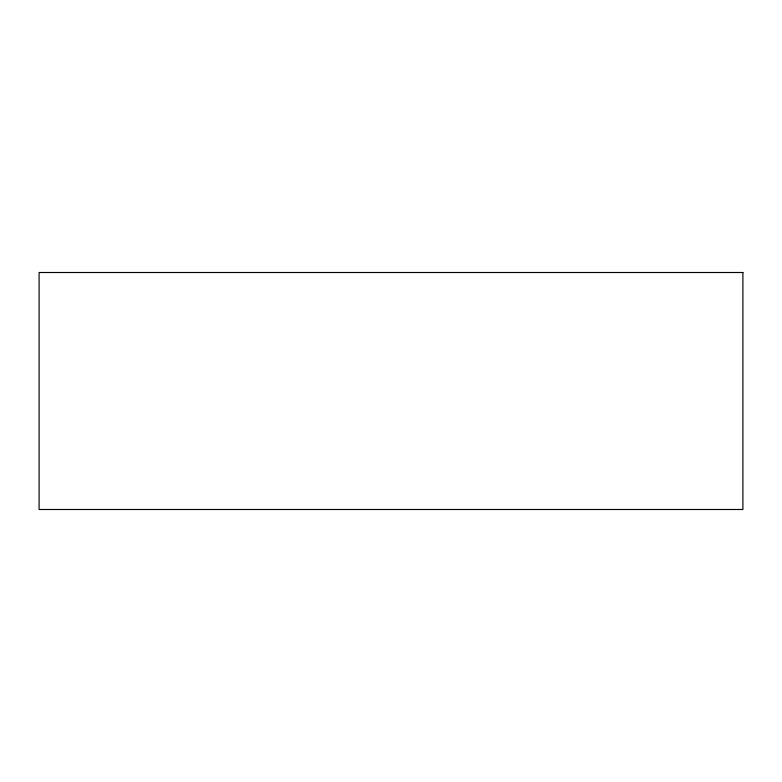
<?xml version="1.0" encoding="UTF-8"?>
<svg xmlns="http://www.w3.org/2000/svg" width="782" height="782" viewBox="0 0 782 782"><rect width="100%" height="100%" fill="white"/><g stroke="black" fill="none" stroke-linecap="round" stroke-linejoin="round"><path stroke-width="1.17" d="M742.9 272.507L39.1 272.507L39.1 509.493L742.9 509.493L742.9 272.507"/></g></svg>
